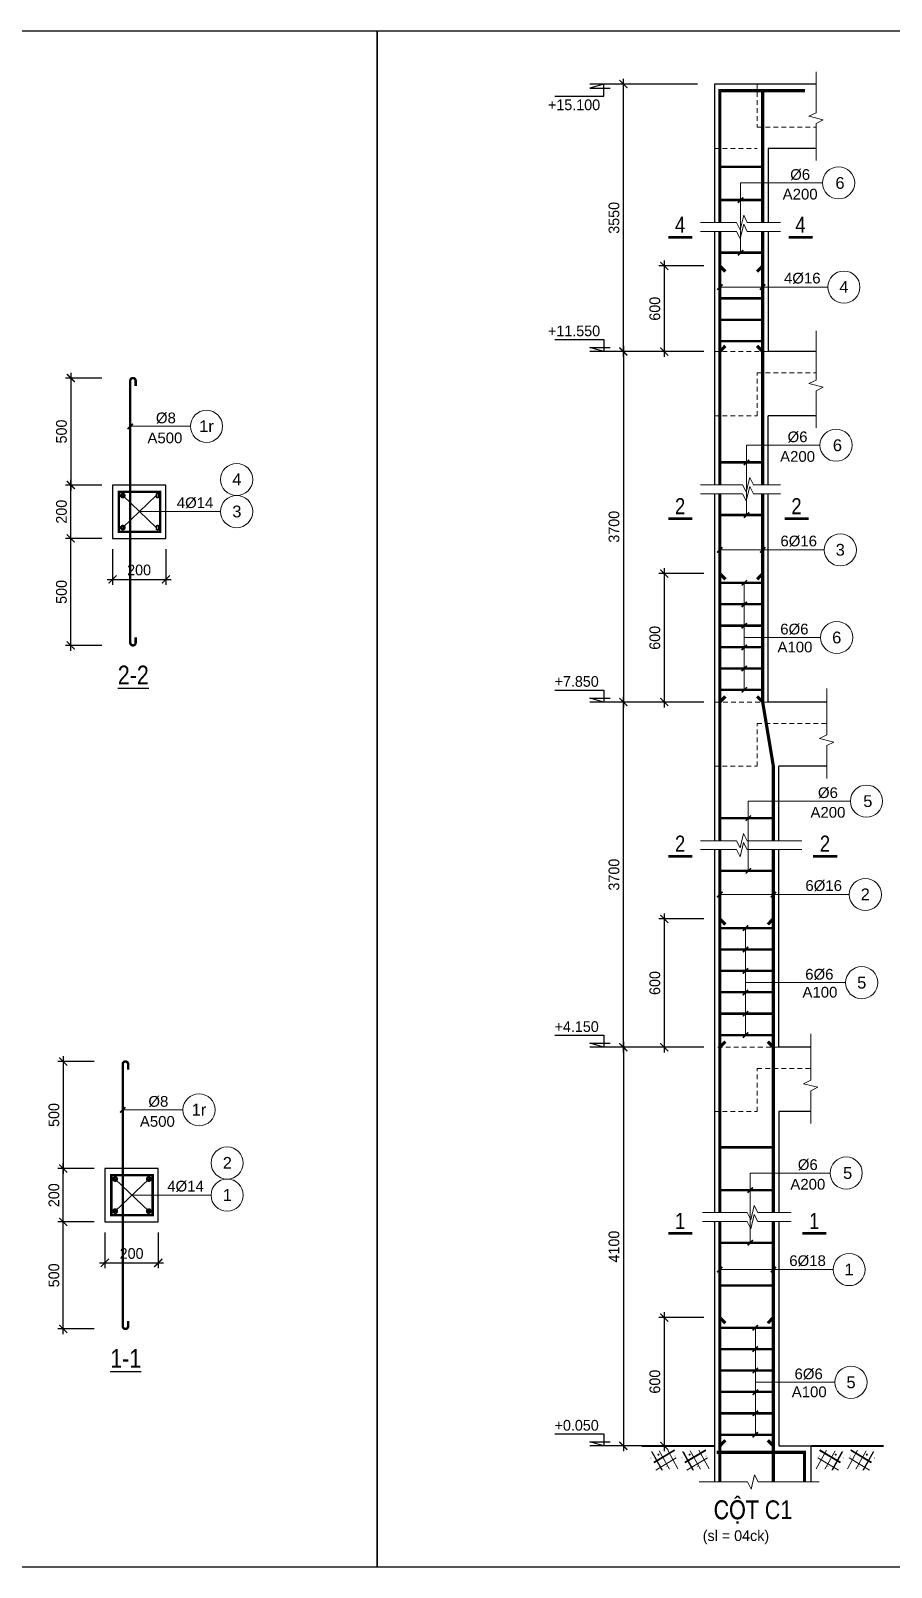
# Model space of a CAD drawing. Header units: millimetres. Extents: x -559287 to -299624, y 2351330 to 2655682.
# Drawn here: x -498721 to -482646, y 2557020 to 2585739 of the extents above; entities that cross this region are included whole.
import ezdxf
from ezdxf.enums import TextEntityAlignment as Align

# ---------------------------------------------------------------- set-up
doc = ezdxf.new("R2010")
doc.units = ezdxf.units.MM
doc.header["$LTSCALE"] = 10
doc.linetypes.add('HIDDEN', pattern=[0.3, 0.175, -0.125])
doc.linetypes.add('HIDDENX2', pattern=[0.75, 0.5, -0.25])
doc.layers.get('0').update_dxf_attribs({"lineweight": 20})
doc.layers.get('Defpoints').update_dxf_attribs({"lineweight": 20})
for name, color, linetype, lineweight in [('Dim', 251, 'Continuous', 15), ('Hatch', 137, 'Continuous', 5), ('Net khuat', 76, 'HIDDENX2', 15), ('Net manh', 8, 'Continuous', 13), ('Net thay', 4, 'Continuous', 25), ('Text', 54, 'Continuous', 25), ('Thep dai', 2, 'Continuous', 50), ('Thep doc', 140, 'Continuous', 60)]:
    doc.layers.add(name, color=color, linetype=linetype, lineweight=lineweight)
doc.layers.add('ththep', color=3, linetype='Continuous')
doc.styles.add('IN-NHO', font='VHELVEN.TTF', dxfattribs={"height": 200})
doc.styles.add('NGHIA5', font='arial_0.ttf', dxfattribs={"height": 180})
doc.styles.get("Standard").update_dxf_attribs({"font": 'nghia5.shx', "height": 200})
doc.styles.add('STYLE1-S1', font='VHARIALN.TTF')
doc.dimstyles.new('dim20', dxfattribs={"dimscale": 100, "dimtxt": 200, "dimasz": 1.5, "dimexe": 1, "dimexo": 2, "dimgap": 0.75, "dimtad": 1, "dimdec": 0, "dimlfac": 0.2, "dimzin": 0, "dimdsep": 46, "dimtxsty": 'Standard', "dimblk1": 'ARCHTICK', "dimblk2": 'ARCHTICK', "dimsah": 1, "dimcen": 0.09, "dimdle": 1, "dimclrd": 256, "dimclre": 256, "dimclrt": 54, "dimadec": 0, "dimazin": 0, "dimtfac": 1, "dimtdec": 0, "dimtofl": 0, "dimtmove": 2, "dimatfit": 3, "dimfxl": 0, "dimtolj": 1, "dimtzin": 0, "dimarcsym": 0})
doc.dimstyles.new('dim25', dxfattribs={"dimscale": 100, "dimtxt": 200, "dimasz": 1.5, "dimexe": 1, "dimexo": 2, "dimgap": 0.75, "dimtad": 1, "dimdec": 0, "dimlfac": 0.25, "dimzin": 0, "dimdsep": 46, "dimtxsty": 'Standard', "dimblk1": 'ARCHTICK', "dimblk2": 'ARCHTICK', "dimsah": 1, "dimcen": 0.09, "dimdle": 1, "dimclrd": 256, "dimclre": 256, "dimclrt": 54, "dimadec": 0, "dimazin": 0, "dimtfac": 1, "dimtdec": 0, "dimtofl": 0, "dimtmove": 2, "dimatfit": 3, "dimfxl": 0, "dimtolj": 1, "dimtzin": 0, "dimarcsym": 0})

# ---------------------------------------------------------------- blocks, each defined once
blk = doc.blocks.new('_ARCHTICK')
at = {"color": 0, "linetype": 'ByBlock', "const_width": 0.15}
blk.add_lwpolyline([(-0.5, -0.5), (0.5, 0.5)], dxfattribs=at)
blk = doc.blocks.new('*D94')
at = {"layer": 'Defpoints', "color": 0, "transparency": 16777216}
for p in [(-485948, 2566740), (-487650, 2559289), (-486068, 2559289)]:
    blk.add_point(p, dxfattribs=at)
at = {"layer": 'Dim', "lineweight": -2, "transparency": 16777216}
for p, q in [((-486148, 2566740), (-487750, 2566740)), ((-487650, 2566840), (-487650, 2559189)), ((-486268, 2559289), (-487750, 2559289))]:
    blk.add_line(p, q, dxfattribs=at)
at = {"layer": 'Dim', "lineweight": -2, "transparency": 16777216, "xscale": 150, "yscale": 150, "zscale": 150}
for p, rotation in [((-487650, 2566740), 90), ((-487650, 2559289), 270)]:
    blk.add_blockref('_ARCHTICK', p, dxfattribs=dict(at, rotation=rotation))
at = {"layer": 'Dim', "color": 54, "transparency": 16777216, "insert": (-487825, 2563014), "char_height": 200, "attachment_point": 5, "rotation": 90}
blk.add_mtext('\\A1;4100', dxfattribs=at)
blk = doc.blocks.new('*D95')
at = {"layer": 'Defpoints', "color": 0, "transparency": 16777216}
for p in [(-485948, 2561689), (-486887, 2559289), (-486192, 2559289)]:
    blk.add_point(p, dxfattribs=at)
at = {"layer": 'Dim', "lineweight": -2, "transparency": 16777216}
for p, q in [((-486887, 2561789), (-486887, 2559189)), ((-486148, 2561689), (-486987, 2561689)), ((-486392, 2559289), (-486987, 2559289))]:
    blk.add_line(p, q, dxfattribs=at)
at = {"layer": 'Dim', "lineweight": -2, "transparency": 16777216, "xscale": 150, "yscale": 150, "zscale": 150}
for p, rotation in [((-486887, 2561689), 90), ((-486887, 2559289), 270)]:
    blk.add_blockref('_ARCHTICK', p, dxfattribs=dict(at, rotation=rotation))
at = {"layer": 'Dim', "color": 54, "transparency": 16777216, "insert": (-487062, 2560489), "char_height": 200, "attachment_point": 5, "rotation": 90}
blk.add_mtext('\\A1;600', dxfattribs=at)
blk = doc.blocks.new('Dat')
for p, q in [((100, 50), (350, 500)), ((180, 495), (680, 195)), ((186, 507), (686, 207)), ((306, 36), (556, 486)), ((475, 11), (725, 461)), ((494, 15), (744, 465)), ((141, 317), (641, 17))]:
    blk.add_line(p, q)
for points, const_width in [([(561, 394, 1), (586, 394, 1)], 25), ([(166, 358, 1), (176, 358, 1)], 10), ([(376, 105, 1), (386, 105, 1)], 10), ([(754, 310, 1), (764, 310, 1)], 10)]:
    blk.add_lwpolyline(points, format="xyb", close=True, dxfattribs=dict(const_width=const_width))
blk = doc.blocks.new('A$C17747A8B')
blk.add_line((0, 0), (525, 0))
blk.add_lwpolyline([(1183, 225), (263, 225), (263, 0), (525, 75), (150, 75)])
at = {"layer": 'Text'}
blk.add_attdef('+3.900', (183, 286), '', height=180, dxfattribs=at)
blk = doc.blocks.new('*D96')
at = {"layer": 'Defpoints', "color": 0, "transparency": 16777216}
for p in [(-487650, 2573192), (-485948, 2573192), (-485948, 2566740)]:
    blk.add_point(p, dxfattribs=at)
at = {"layer": 'Dim', "lineweight": -2, "transparency": 16777216}
for p, q in [((-487650, 2566640), (-487650, 2573292)), ((-486148, 2573192), (-487750, 2573192)), ((-486148, 2566740), (-487750, 2566740))]:
    blk.add_line(p, q, dxfattribs=at)
at = {"layer": 'Dim', "lineweight": -2, "transparency": 16777216, "xscale": 150, "yscale": 150, "zscale": 150}
for p, rotation in [((-487650, 2573192), 90), ((-487650, 2566740), 270)]:
    blk.add_blockref('_ARCHTICK', p, dxfattribs=dict(at, rotation=rotation))
at = {"layer": 'Dim', "color": 54, "transparency": 16777216, "insert": (-487825, 2569966), "char_height": 200, "attachment_point": 5, "rotation": 90}
blk.add_mtext('\\A1;3700', dxfattribs=at)
blk = doc.blocks.new('*D97')
at = {"layer": 'Defpoints', "color": 0, "transparency": 16777216}
for p in [(-485948, 2579743), (-487650, 2573192), (-485948, 2573192)]:
    blk.add_point(p, dxfattribs=at)
at = {"layer": 'Dim', "lineweight": -2, "transparency": 16777216}
for p, q in [((-487650, 2579843), (-487650, 2573092)), ((-486148, 2579743), (-487750, 2579743)), ((-486148, 2573192), (-487750, 2573192))]:
    blk.add_line(p, q, dxfattribs=at)
at = {"layer": 'Dim', "lineweight": -2, "transparency": 16777216, "xscale": 150, "yscale": 150, "zscale": 150}
for p, rotation in [((-487650, 2579743), 90), ((-487650, 2573192), 270)]:
    blk.add_blockref('_ARCHTICK', p, dxfattribs=dict(at, rotation=rotation))
at = {"layer": 'Dim', "color": 54, "transparency": 16777216, "insert": (-487825, 2576468), "char_height": 200, "attachment_point": 5, "rotation": 90}
blk.add_mtext('\\A1;3700', dxfattribs=at)
blk = doc.blocks.new('*D98')
at = {"layer": 'Defpoints', "color": 0, "transparency": 16777216}
for p in [(-485948, 2569140), (-486887, 2566740), (-485948, 2566740)]:
    blk.add_point(p, dxfattribs=at)
at = {"layer": 'Dim', "lineweight": -2, "transparency": 16777216}
for p, q in [((-486887, 2569240), (-486887, 2566640)), ((-486148, 2569140), (-486987, 2569140)), ((-486148, 2566740), (-486987, 2566740))]:
    blk.add_line(p, q, dxfattribs=at)
at = {"layer": 'Dim', "lineweight": -2, "transparency": 16777216, "xscale": 150, "yscale": 150, "zscale": 150}
for p, rotation in [((-486887, 2569140), 90), ((-486887, 2566740), 270)]:
    blk.add_blockref('_ARCHTICK', p, dxfattribs=dict(at, rotation=rotation))
at = {"layer": 'Dim', "color": 54, "transparency": 16777216, "insert": (-487062, 2567940), "char_height": 200, "attachment_point": 5, "rotation": 90}
blk.add_mtext('\\A1;600', dxfattribs=at)
blk = doc.blocks.new('*D99')
at = {"layer": 'Defpoints', "color": 0, "transparency": 16777216}
for p in [(-485948, 2575592), (-486887, 2573192), (-485948, 2573192)]:
    blk.add_point(p, dxfattribs=at)
at = {"layer": 'Dim', "lineweight": -2, "transparency": 16777216}
for p, q in [((-486148, 2575592), (-486987, 2575592)), ((-486887, 2575692), (-486887, 2573092)), ((-486148, 2573192), (-486987, 2573192))]:
    blk.add_line(p, q, dxfattribs=at)
at = {"layer": 'Dim', "lineweight": -2, "transparency": 16777216, "xscale": 150, "yscale": 150, "zscale": 150}
for p, rotation in [((-486887, 2575592), 90), ((-486887, 2573192), 270)]:
    blk.add_blockref('_ARCHTICK', p, dxfattribs=dict(at, rotation=rotation))
at = {"layer": 'Dim', "color": 54, "transparency": 16777216, "insert": (-487062, 2574392), "char_height": 200, "attachment_point": 5, "rotation": 90}
blk.add_mtext('\\A1;600', dxfattribs=at)
blk = doc.blocks.new('*D100')
at = {"layer": 'Defpoints', "color": 0, "transparency": 16777216}
for p in [(-487650, 2584740), (-486068, 2584740), (-485948, 2579743)]:
    blk.add_point(p, dxfattribs=at)
at = {"layer": 'Dim', "lineweight": -2, "transparency": 16777216}
for p, q in [((-486268, 2584740), (-487750, 2584740)), ((-487650, 2579643), (-487650, 2584840)), ((-486148, 2579743), (-487750, 2579743))]:
    blk.add_line(p, q, dxfattribs=at)
at = {"layer": 'Dim', "lineweight": -2, "transparency": 16777216, "xscale": 150, "yscale": 150, "zscale": 150}
for p, rotation in [((-487650, 2584740), 90), ((-487650, 2579743), 270)]:
    blk.add_blockref('_ARCHTICK', p, dxfattribs=dict(at, rotation=rotation))
at = {"layer": 'Dim', "color": 54, "transparency": 16777216, "insert": (-487825, 2582242), "char_height": 200, "attachment_point": 5, "rotation": 90}
blk.add_mtext('\\A1;3550', dxfattribs=at)
blk = doc.blocks.new('*D101')
at = {"layer": 'Defpoints', "color": 0, "transparency": 16777216}
for p in [(-485948, 2581343), (-486887, 2579743), (-486192, 2579743)]:
    blk.add_point(p, dxfattribs=at)
at = {"layer": 'Dim', "lineweight": -2, "transparency": 16777216}
for p, q in [((-486148, 2581343), (-486987, 2581343)), ((-486887, 2581443), (-486887, 2579643)), ((-486392, 2579743), (-486987, 2579743))]:
    blk.add_line(p, q, dxfattribs=at)
at = {"layer": 'Dim', "lineweight": -2, "transparency": 16777216, "xscale": 150, "yscale": 150, "zscale": 150}
for p, rotation in [((-486887, 2581343), 90), ((-486887, 2579743), 270)]:
    blk.add_blockref('_ARCHTICK', p, dxfattribs=dict(at, rotation=rotation))
at = {"layer": 'Dim', "color": 54, "transparency": 16777216, "insert": (-487062, 2580543), "char_height": 200, "attachment_point": 5, "rotation": 90}
blk.add_mtext('\\A1;600', dxfattribs=at)
blk = doc.blocks.new('*D873')
at = {"layer": 'Defpoints', "color": 0, "ltscale": 3, "transparency": 16777216}
for p in [(-497972, 2577248), (-497195, 2577248), (-497195, 2576250)]:
    blk.add_point(p, dxfattribs=at)
at = {"layer": 'Dim', "lineweight": -2, "ltscale": 3, "transparency": 16777216}
for p, q in [((-497395, 2577248), (-498072, 2577248)), ((-497972, 2576150), (-497972, 2577348)), ((-497395, 2576250), (-498072, 2576250))]:
    blk.add_line(p, q, dxfattribs=at)
at = {"layer": 'Dim', "lineweight": -2, "ltscale": 3, "transparency": 16777216, "xscale": 150, "yscale": 150, "zscale": 150}
for p, rotation in [((-497972, 2577248), 90), ((-497972, 2576250), 270)]:
    blk.add_blockref('_ARCHTICK', p, dxfattribs=dict(at, rotation=rotation))
at = {"layer": 'Dim', "color": 54, "ltscale": 3, "transparency": 16777216, "insert": (-498147, 2576749), "char_height": 200, "attachment_point": 5, "rotation": 90}
blk.add_mtext('\\A1;200', dxfattribs=at)
blk = doc.blocks.new('*D874')
at = {"layer": 'Defpoints', "color": 0, "ltscale": 3, "transparency": 16777216}
for p in [(-497195, 2576250), (-496198, 2576250), (-496198, 2575484)]:
    blk.add_point(p, dxfattribs=at)
at = {"layer": 'Dim', "lineweight": -2, "ltscale": 3, "transparency": 16777216}
for p, q in [((-497195, 2576050), (-497195, 2575384)), ((-496198, 2576050), (-496198, 2575384)), ((-497295, 2575484), (-496098, 2575484))]:
    blk.add_line(p, q, dxfattribs=at)
at = {"layer": 'Dim', "lineweight": -2, "ltscale": 3, "transparency": 16777216, "xscale": 150, "yscale": 150, "zscale": 150, "rotation": 180}
blk.add_blockref('_ARCHTICK', (-497195, 2575484), dxfattribs=at)
at = {"layer": 'Dim', "lineweight": -2, "ltscale": 3, "transparency": 16777216, "xscale": 150, "yscale": 150, "zscale": 150}
blk.add_blockref('_ARCHTICK', (-496198, 2575484), dxfattribs=at)
at = {"layer": 'Dim', "color": 54, "ltscale": 3, "transparency": 16777216, "insert": (-496697, 2575659), "char_height": 200, "attachment_point": 5}
blk.add_mtext('\\A1;200', dxfattribs=at)
blk = doc.blocks.new('*D875')
at = {"layer": 'Defpoints', "color": 0, "ltscale": 3, "transparency": 16777216}
for p in [(-497195, 2579248), (-497972, 2577248), (-497195, 2577248)]:
    blk.add_point(p, dxfattribs=at)
at = {"layer": 'Dim', "lineweight": -2, "ltscale": 3, "transparency": 16777216}
for p, q in [((-497395, 2579248), (-498072, 2579248)), ((-497972, 2579348), (-497972, 2577148)), ((-497395, 2577248), (-498072, 2577248))]:
    blk.add_line(p, q, dxfattribs=at)
at = {"layer": 'Dim', "lineweight": -2, "ltscale": 3, "transparency": 16777216, "xscale": 150, "yscale": 150, "zscale": 150}
for p, rotation in [((-497972, 2579248), 90), ((-497972, 2577248), 270)]:
    blk.add_blockref('_ARCHTICK', p, dxfattribs=dict(at, rotation=rotation))
at = {"layer": 'Dim', "color": 54, "ltscale": 3, "transparency": 16777216, "insert": (-498147, 2578248), "char_height": 200, "attachment_point": 5, "rotation": 90}
blk.add_mtext('\\A1;500', dxfattribs=at)
blk = doc.blocks.new('*D876')
at = {"layer": 'Defpoints', "color": 0, "ltscale": 3, "transparency": 16777216}
for p in [(-497972, 2576250), (-497195, 2576250), (-497195, 2574250)]:
    blk.add_point(p, dxfattribs=at)
at = {"layer": 'Dim', "lineweight": -2, "ltscale": 3, "transparency": 16777216}
for p, q in [((-497395, 2576250), (-498072, 2576250)), ((-497972, 2574150), (-497972, 2576350)), ((-497395, 2574250), (-498072, 2574250))]:
    blk.add_line(p, q, dxfattribs=at)
at = {"layer": 'Dim', "lineweight": -2, "ltscale": 3, "transparency": 16777216, "xscale": 150, "yscale": 150, "zscale": 150}
for p, rotation in [((-497972, 2576250), 90), ((-497972, 2574250), 270)]:
    blk.add_blockref('_ARCHTICK', p, dxfattribs=dict(at, rotation=rotation))
at = {"layer": 'Dim', "color": 54, "ltscale": 3, "transparency": 16777216, "insert": (-498147, 2575250), "char_height": 200, "attachment_point": 5, "rotation": 90}
blk.add_mtext('\\A1;500', dxfattribs=at)
blk = doc.blocks.new('*D877')
at = {"layer": 'Defpoints', "color": 0, "ltscale": 3, "transparency": 16777216}
for p in [(-498113, 2564473), (-497336, 2564473), (-497336, 2563476)]:
    blk.add_point(p, dxfattribs=at)
at = {"layer": 'Dim', "lineweight": -2, "ltscale": 3, "transparency": 16777216}
for p, q in [((-497536, 2564473), (-498213, 2564473)), ((-498113, 2563376), (-498113, 2564573)), ((-497536, 2563476), (-498213, 2563476))]:
    blk.add_line(p, q, dxfattribs=at)
at = {"layer": 'Dim', "lineweight": -2, "ltscale": 3, "transparency": 16777216, "xscale": 150, "yscale": 150, "zscale": 150}
for p, rotation in [((-498113, 2564473), 90), ((-498113, 2563476), 270)]:
    blk.add_blockref('_ARCHTICK', p, dxfattribs=dict(at, rotation=rotation))
at = {"layer": 'Dim', "color": 54, "ltscale": 3, "transparency": 16777216, "insert": (-498288, 2563974), "char_height": 200, "attachment_point": 5, "rotation": 90}
blk.add_mtext('\\A1;200', dxfattribs=at)
blk = doc.blocks.new('*D878')
at = {"layer": 'Defpoints', "color": 0, "ltscale": 3, "transparency": 16777216}
for p in [(-497336, 2563476), (-496339, 2563476), (-496339, 2562709)]:
    blk.add_point(p, dxfattribs=at)
at = {"layer": 'Dim', "lineweight": -2, "ltscale": 3, "transparency": 16777216}
for p, q in [((-497336, 2563276), (-497336, 2562609)), ((-496339, 2563276), (-496339, 2562609)), ((-497436, 2562709), (-496239, 2562709))]:
    blk.add_line(p, q, dxfattribs=at)
at = {"layer": 'Dim', "lineweight": -2, "ltscale": 3, "transparency": 16777216, "xscale": 150, "yscale": 150, "zscale": 150, "rotation": 180}
blk.add_blockref('_ARCHTICK', (-497336, 2562709), dxfattribs=at)
at = {"layer": 'Dim', "lineweight": -2, "ltscale": 3, "transparency": 16777216, "xscale": 150, "yscale": 150, "zscale": 150}
blk.add_blockref('_ARCHTICK', (-496339, 2562709), dxfattribs=at)
at = {"layer": 'Dim', "color": 54, "ltscale": 3, "transparency": 16777216, "insert": (-496837, 2562884), "char_height": 200, "attachment_point": 5}
blk.add_mtext('\\A1;200', dxfattribs=at)
blk = doc.blocks.new('*D879')
at = {"layer": 'Defpoints', "color": 0, "ltscale": 3, "transparency": 16777216}
for p in [(-497336, 2566473), (-498113, 2564473), (-497336, 2564473)]:
    blk.add_point(p, dxfattribs=at)
at = {"layer": 'Dim', "lineweight": -2, "ltscale": 3, "transparency": 16777216}
for p, q in [((-497536, 2566473), (-498213, 2566473)), ((-498113, 2566573), (-498113, 2564373)), ((-497536, 2564473), (-498213, 2564473))]:
    blk.add_line(p, q, dxfattribs=at)
at = {"layer": 'Dim', "lineweight": -2, "ltscale": 3, "transparency": 16777216, "xscale": 150, "yscale": 150, "zscale": 150}
for p, rotation in [((-498113, 2566473), 90), ((-498113, 2564473), 270)]:
    blk.add_blockref('_ARCHTICK', p, dxfattribs=dict(at, rotation=rotation))
at = {"layer": 'Dim', "color": 54, "ltscale": 3, "transparency": 16777216, "insert": (-498288, 2565473), "char_height": 200, "attachment_point": 5, "rotation": 90}
blk.add_mtext('\\A1;500', dxfattribs=at)
blk = doc.blocks.new('*D880')
at = {"layer": 'Defpoints', "color": 0, "ltscale": 3, "transparency": 16777216}
for p in [(-498113, 2563476), (-497336, 2563476), (-497336, 2561476)]:
    blk.add_point(p, dxfattribs=at)
at = {"layer": 'Dim', "lineweight": -2, "ltscale": 3, "transparency": 16777216}
for p, q in [((-497536, 2563476), (-498213, 2563476)), ((-498113, 2561376), (-498113, 2563576)), ((-497536, 2561476), (-498213, 2561476))]:
    blk.add_line(p, q, dxfattribs=at)
at = {"layer": 'Dim', "lineweight": -2, "ltscale": 3, "transparency": 16777216, "xscale": 150, "yscale": 150, "zscale": 150}
for p, rotation in [((-498113, 2563476), 90), ((-498113, 2561476), 270)]:
    blk.add_blockref('_ARCHTICK', p, dxfattribs=dict(at, rotation=rotation))
at = {"layer": 'Dim', "color": 54, "ltscale": 3, "transparency": 16777216, "insert": (-498288, 2562476), "char_height": 200, "attachment_point": 5, "rotation": 90}
blk.add_mtext('\\A1;500', dxfattribs=at)

msp = doc.modelspace()

# ---------------------------------------------------------------- linework, layer by layer
at = {"layer": 'Hatch', "const_width": 36}
for points in [[(-485948.1, 2559288.6), (-487305.5, 2559288.6)], [(-484148.1, 2559288.6), (-482790.8, 2559288.6)]]:
    msp.add_lwpolyline(points, dxfattribs=at)
at = {"layer": 'Net khuat', "linetype": 'HIDDEN', "ltscale": 50}
for p, q in [((-485148.3, 2584739.7), (-485148.3, 2583939.7)), ((-485148.3, 2583939.7), (-484050.6, 2583939.7)), ((-485948.3, 2583539.7), (-485148.3, 2583539.7)), ((-485948.4, 2579743.4), (-484948.4, 2579743.4)), ((-485148.3, 2578543.4), (-485148.3, 2579343.4)), ((-485148.3, 2579343.4), (-484050.6, 2579343.4)), ((-485948.3, 2578543.4), (-485148.3, 2578543.4)), ((-484948.1, 2573191.8), (-485948.1, 2573191.8)), ((-485148.3, 2571991.8), (-485148.3, 2572791.8)), ((-485148.3, 2572791.8), (-483850.6, 2572791.8)), ((-485948.3, 2571991.8), (-485148.3, 2571991.8)), ((-484748.1, 2566740.2), (-485948.1, 2566740.2)), ((-485148.3, 2565540.2), (-485148.3, 2566340.2)), ((-485148.3, 2566340.2), (-484150.6, 2566340.2)), ((-485948.3, 2565540.2), (-485148.3, 2565540.2))]:
    msp.add_line(p, q, dxfattribs=at)
at = {"layer": 'Net manh'}
for p, q in [((-497002.4, 2576451.4), (-496375.7, 2577050.5)), ((-496375.7, 2576451.4), (-497002.4, 2577050.5)), ((-485392.1, 2575418.9), (-485392.1, 2573418.9)), ((-485368.5, 2568967.3), (-485368.5, 2566967.3)), ((-497143.3, 2563676.8), (-496516.6, 2564275.8)), ((-496516.6, 2563676.8), (-497143.3, 2564275.8)), ((-485184.9, 2561497.8), (-485184.9, 2559497.8))]:
    msp.add_line(p, q, dxfattribs=at)
for points in [[(-484050.6, 2584970.4), (-484050.6, 2584207), (-484184.7, 2584139.8), (-483916.5, 2584074.2), (-484050.6, 2584007), (-484050.6, 2583313.3)], [(-485461.1, 2581591), (-485461.1, 2582894.7), (-483929.3, 2582894.7)], [(-486208.1, 2582154.9), (-485534.8, 2582154.9), (-485467.6, 2582020.8), (-485402, 2582289), (-485334.8, 2582154.9), (-484715.5, 2582154.9)], [(-486208.1, 2581987.3), (-485534.8, 2581987.3), (-485467.6, 2581853.2), (-485402, 2582121.4), (-485334.8, 2581987.3), (-484715.5, 2581987.3)], [(-485848.1, 2580947.9), (-483830.4, 2580947.9)], [(-484050.6, 2580128.3), (-484050.6, 2579210.7), (-484184.7, 2579143.5), (-483916.5, 2579077.9), (-484050.6, 2579010.7), (-484050.6, 2578317)], [(-496861.6, 2578345.3), (-495736.5, 2578345.3)], [(-496861.6, 2578345.3), (-495736.5, 2578345.3)], [(-485348.1, 2576688.3), (-485348.1, 2577992), (-483977.3, 2577992)], [(-486208.1, 2577252.2), (-485421.8, 2577252.2), (-485354.6, 2577118.1), (-485289, 2577386.3), (-485221.8, 2577252.2), (-484715.5, 2577252.2)], [(-486208.1, 2577084.6), (-485421.8, 2577084.6), (-485354.6, 2576950.5), (-485289, 2577218.7), (-485221.8, 2577084.6), (-484715.5, 2577084.6)], [(-496689.1, 2576751), (-495174.8, 2576751)], [(-485848.1, 2576035), (-483897.2, 2576035)], [(-485392.1, 2574398.7), (-483965.1, 2574398.7)], [(-483850.6, 2573444.7), (-483850.6, 2572577.8), (-483984.7, 2572510.6), (-483716.5, 2572445.1), (-483850.6, 2572377.8), (-483850.6, 2571765.4)], [(-485316.6, 2570036.7), (-485316.6, 2571340.4), (-483409.9, 2571340.4)], [(-486208.1, 2570600.6), (-485536.9, 2570600.6), (-485469.7, 2570466.5), (-485404.1, 2570734.7), (-485336.9, 2570600.6), (-484315.5, 2570600.6)], [(-486208.1, 2570433), (-485536.9, 2570433), (-485469.7, 2570298.9), (-485404.1, 2570567.1), (-485336.9, 2570433), (-484315.5, 2570433)], [(-485848.1, 2569594.8), (-483430.4, 2569594.8)], [(-485368.5, 2567947.2), (-483498.3, 2567947.2)], [(-484150.6, 2566993.1), (-484150.6, 2566126.3), (-484284.7, 2566059.1), (-484016.5, 2565993.5), (-484150.6, 2565926.3), (-484150.6, 2565313.8)], [(-497002.5, 2565570.6), (-495877.5, 2565570.6)], [(-497002.5, 2565570.6), (-495877.5, 2565570.6)], [(-485281.1, 2563085.1), (-485281.1, 2564388.8), (-483786.4, 2564388.8)], [(-496830, 2563976.3), (-495352.6, 2563976.3)], [(-486173.7, 2563649), (-485339, 2563649), (-485271.8, 2563514.9), (-485206.2, 2563783.1), (-485139, 2563649), (-484515.5, 2563649)], [(-486173.7, 2563481.5), (-485339, 2563481.5), (-485271.8, 2563347.4), (-485206.2, 2563615.6), (-485139, 2563481.5), (-484515.5, 2563481.5)], [(-485848.1, 2562583.7), (-483731.7, 2562583.7)], [(-485184.9, 2560477.6), (-483698.3, 2560477.6)], [(-486235.9, 2558616.9), (-485332.6, 2558616.9), (-485265.4, 2558482.8), (-485199.8, 2558751), (-485132.6, 2558616.9), (-483993.5, 2558616.9)]]:
    msp.add_lwpolyline(points, dxfattribs=at)
at = {"layer": 'Net manh', "const_width": 30}
for points in [[(-485511.1, 2582525.5), (-485411.1, 2582625.5)], [(-485511.1, 2581541), (-485411.1, 2581641)], [(-485898.1, 2580897.9), (-485798.1, 2580997.9)], [(-485098.1, 2580897.9), (-484998.1, 2580997.9)], [(-496911.6, 2578295.3), (-496811.6, 2578395.3)], [(-485398.1, 2577622.8), (-485298.1, 2577722.8)], [(-485398.1, 2576638.3), (-485298.1, 2576738.3)], [(-485898.1, 2575985), (-485798.1, 2576085)], [(-485098.1, 2575985), (-484998.1, 2576085)], [(-485442.1, 2575368.9), (-485342.1, 2575468.9)], [(-485442.1, 2574968.9), (-485342.1, 2575068.9)], [(-485442.1, 2574568.9), (-485342.1, 2574668.9)], [(-485442.1, 2574163.6), (-485342.1, 2574263.6)], [(-485442.1, 2573768.9), (-485342.1, 2573868.9)], [(-485442.1, 2573368.9), (-485342.1, 2573468.9)], [(-485366.6, 2570971.2), (-485266.6, 2571071.2)], [(-485366.6, 2569986.7), (-485266.6, 2570086.7)], [(-485898.1, 2569544.8), (-485798.1, 2569644.8)], [(-484898.1, 2569544.8), (-484798.1, 2569644.8)], [(-485418.5, 2568917.3), (-485318.5, 2569017.3)], [(-485418.5, 2568517.3), (-485318.5, 2568617.3)], [(-485418.5, 2568117.3), (-485318.5, 2568217.3)], [(-485418.5, 2567712), (-485318.5, 2567812)], [(-485418.5, 2567317.3), (-485318.5, 2567417.3)], [(-485418.5, 2566917.3), (-485318.5, 2567017.3)], [(-497052.5, 2565520.6), (-496952.5, 2565620.6)], [(-485331.1, 2564019.6), (-485231.1, 2564119.6)], [(-485331.1, 2563035.1), (-485231.1, 2563135.1)], [(-485898.1, 2562533.7), (-485798.1, 2562633.7)], [(-484898.1, 2562533.7), (-484798.1, 2562633.7)], [(-485234.9, 2561447.8), (-485134.9, 2561547.8)], [(-485234.9, 2561047.8), (-485134.9, 2561147.8)], [(-485234.9, 2560647.8), (-485134.9, 2560747.8)], [(-485234.9, 2560242.5), (-485134.9, 2560342.5)], [(-485234.9, 2559847.8), (-485134.9, 2559947.8)], [(-485234.9, 2559447.8), (-485134.9, 2559547.8)]]:
    msp.add_lwpolyline(points, dxfattribs=at)
at = {"layer": 'Net manh'}
for centre in [(-483629.3, 2582894.7), (-483530.4, 2580947.9), (-495436.5, 2578345.3), (-495436.5, 2578345.3), (-483677.3, 2577992), (-494874.8, 2577351), (-494874.8, 2576751), (-483597.2, 2576035), (-483665.1, 2574398.7), (-483109.9, 2571340.4), (-483130.4, 2569594.8), (-483198.3, 2567947.2), (-495577.5, 2565570.6), (-495577.5, 2565570.6), (-495052.6, 2564576.3), (-483486.4, 2564388.8), (-495052.6, 2563976.3), (-483431.7, 2562583.7), (-483398.3, 2560477.6)]:
    msp.add_circle(centre, 300, dxfattribs=at)
at = {"layer": 'Net thay'}
for p, q in [((-485948.1, 2584739.7), (-485948.1, 2582154.9)), ((-484948.1, 2583539.7), (-484948.1, 2582154.9)), ((-485948.1, 2581987.3), (-485948.1, 2577252.2)), ((-484948.1, 2581987.3), (-484948.1, 2579743.4)), ((-484948.1, 2577252.2), (-484948.1, 2578543.4)), ((-485948.1, 2577084.6), (-485948.1, 2570600.6)), ((-484948.1, 2573191.8), (-484948.1, 2577084.6)), ((-484748.1, 2570600.6), (-484748.1, 2571991.8)), ((-485948.1, 2570433), (-485948.1, 2563649)), ((-484748.1, 2566740.2), (-484748.1, 2570433)), ((-484748.1, 2565540.2), (-484748.1, 2563649)), ((-485948.1, 2563481.5), (-485948.1, 2558616.9)), ((-484748.1, 2563481.5), (-484748.1, 2559288.6)), ((-484748.1, 2559288.6), (-484148.1, 2559288.6)), ((-484148.1, 2559288.6), (-484148.1, 2558616.9))]:
    msp.add_line(p, q, dxfattribs=at)
at = {"layer": 'Net thay', "ltscale": 10}
for p, q in [((-484050.6, 2584739.7), (-485948.1, 2584739.7)), ((-484050.6, 2583539.7), (-484948.1, 2583539.7)), ((-484050.6, 2579743.4), (-484948.1, 2579743.4)), ((-484050.6, 2578543.4), (-484948.1, 2578543.4)), ((-483850.6, 2573191.8), (-484948.1, 2573191.8)), ((-483850.6, 2571991.8), (-484748.1, 2571991.8)), ((-484150.6, 2566740.2), (-484748.1, 2566740.2)), ((-484150.6, 2565540.2), (-484748.1, 2565540.2))]:
    msp.add_line(p, q, dxfattribs=at)
at = {"layer": 'Net thay'}
for points in [[(-496197.7, 2576250.2), (-496197.7, 2577247.8), (-497195.4, 2577247.8), (-497195.4, 2576250.2)], [(-496338.6, 2563475.5), (-496338.6, 2564473.2), (-497336.3, 2564473.2), (-497336.3, 2563475.5)]]:
    msp.add_lwpolyline(points, close=True, dxfattribs=at)
at = {"layer": 'Text', "const_width": 50}
for points in [[(-486362.1, 2581878.9), (-486812.6, 2581878.9)], [(-484113.6, 2581878.9), (-484564.1, 2581878.9)], [(-486362.1, 2576618.2), (-486812.6, 2576618.2)], [(-484188.6, 2576618.2), (-484639.1, 2576618.2)], [(-486362.1, 2570311), (-486812.6, 2570311)], [(-483656.2, 2570311), (-484106.7, 2570311)], [(-486362.1, 2563260), (-486812.6, 2563260)], [(-483856.2, 2563260), (-484306.7, 2563260)]]:
    msp.add_lwpolyline(points, dxfattribs=at)
at = {"layer": 'Thep dai', "const_width": 45}
for points in [[(-485048.1, 2583195.5), (-485848.1, 2583195.5)], [(-485048.1, 2582575.5), (-485848.1, 2582575.5)], [(-485048.1, 2581591), (-485848.1, 2581591)], [(-485048.1, 2580737.8), (-485848.1, 2580737.8)], [(-485048.1, 2580337.8), (-485848.1, 2580337.8)], [(-485048.1, 2579937.8), (-485848.1, 2579937.8)], [(-485048.1, 2577672.8), (-485848.1, 2577672.8)], [(-485048.1, 2576688.3), (-485848.1, 2576688.3)], [(-485048.1, 2575418.9), (-485848.1, 2575418.9)], [(-485048.1, 2575018.9), (-485848.1, 2575018.9)], [(-485048.1, 2574618.9), (-485848.1, 2574618.9)], [(-485048.1, 2574218.9), (-485848.1, 2574218.9)], [(-485048.1, 2573818.9), (-485848.1, 2573818.9)], [(-485048.1, 2573418.9), (-485848.1, 2573418.9)], [(-484848.1, 2571021.2), (-485848.1, 2571021.2)], [(-484848.1, 2570036.7), (-485848.1, 2570036.7)], [(-484848.1, 2568967.3), (-485848.1, 2568967.3)], [(-484848.1, 2568567.3), (-485848.1, 2568567.3)], [(-484848.1, 2568167.3), (-485848.1, 2568167.3)], [(-484848.1, 2567767.3), (-485848.1, 2567767.3)], [(-484848.1, 2567367.3), (-485848.1, 2567367.3)], [(-484848.1, 2566967.3), (-485848.1, 2566967.3)], [(-484848.1, 2564869.6), (-485848.1, 2564869.6)], [(-484848.1, 2564069.6), (-485848.1, 2564069.6)], [(-484848.1, 2563085.1), (-485848.1, 2563085.1)], [(-484848.1, 2562285.1), (-485848.1, 2562285.1)], [(-484848.1, 2561497.8), (-485848.1, 2561497.8)], [(-484848.1, 2561097.8), (-485848.1, 2561097.8)], [(-484848.1, 2560697.8), (-485848.1, 2560697.8)], [(-484848.1, 2560297.8), (-485848.1, 2560297.8)], [(-484848.1, 2559897.8), (-485848.1, 2559897.8)], [(-484848.1, 2559497.8), (-485848.1, 2559497.8)]]:
    msp.add_lwpolyline(points, dxfattribs=at)
for points in [[(-496761.6, 2579097.8), (-496761.6, 2579197.8, 1), (-496861.6, 2579197.8), (-496861.6, 2574300.2, 1), (-496761.6, 2574300.2), (-496761.6, 2574400.2)], [(-496902.5, 2566323.2), (-496902.5, 2566423.2, 1), (-497002.5, 2566423.2), (-497002.5, 2561525.5, 1), (-496902.5, 2561525.5), (-496902.5, 2561625.5)]]:
    msp.add_lwpolyline(points, format="xyb", dxfattribs=at)
for points in [[(-496302.7, 2576375.2), (-496302.7, 2577122.8), (-497075.4, 2577122.8), (-497075.4, 2576375.2)], [(-496443.6, 2563600.5), (-496443.6, 2564348.2), (-497216.3, 2564348.2), (-497216.3, 2563600.5)]]:
    msp.add_lwpolyline(points, close=True, dxfattribs=at)
at = {"layer": 'Thep doc', "ltscale": 10, "const_width": 60}
for points in [[(-484258.9, 2584619.7), (-485848.1, 2584619.7), (-485848.1, 2582154.9)], [(-485048.1, 2584619.7), (-485048.1, 2582154.9)], [(-485848.1, 2581987.3), (-485848.1, 2577252.2)], [(-485048.1, 2581987.3), (-485048.1, 2579743.4), (-485048.1, 2578543.4), (-485048.1, 2577252.2)], [(-485848.1, 2581343.4), (-485744.6, 2581237.5)], [(-485048.1, 2581343.4), (-485151.7, 2581237.5)], [(-485848.1, 2579743.4), (-485744.6, 2579849.2)], [(-485048.1, 2579743.4), (-485151.7, 2579849.2)], [(-485848.1, 2577084.6), (-485848.1, 2570600.6)], [(-485048.1, 2577084.6), (-485048.1, 2573191.8), (-484848.1, 2571991.8), (-484848.1, 2570600.6)], [(-485848.1, 2575591.8), (-485744.6, 2575486)], [(-485048.1, 2575591.8), (-485151.7, 2575486)], [(-485848.1, 2573191.8), (-485744.6, 2573297.6)], [(-485048.1, 2573191.8), (-485151.7, 2573297.6)], [(-485848.1, 2570433), (-485848.1, 2563649)], [(-484848.1, 2570433), (-484848.1, 2563649)], [(-485848.1, 2569140.2), (-485744.6, 2569034.4)], [(-484848.1, 2569140.2), (-484951.7, 2569034.4)], [(-485848.1, 2566740.2), (-485744.6, 2566846)], [(-484848.1, 2566740.2), (-484951.7, 2566846)], [(-485848.1, 2563481.5), (-485848.1, 2558616.9)], [(-484848.1, 2563481.5), (-484848.1, 2558616.9)], [(-485848.1, 2561688.6), (-485744.6, 2561582.8)], [(-484848.1, 2561688.6), (-484951.7, 2561582.8)], [(-485848.1, 2559288.6), (-485744.6, 2559394.5)], [(-484848.1, 2559288.6), (-484951.7, 2559394.5)], [(-484266.5, 2558616.9), (-484266.5, 2559168.6), (-485909.8, 2559168.6)]]:
    msp.add_lwpolyline(points, dxfattribs=at)
at = {"layer": 'Thep doc', "const_width": 48}
for points in [[(-497032.4, 2577050.5, 1), (-496972.4, 2577050.5, 1)], [(-496345.7, 2577050.5, -6), (-496355.7, 2577050.5, -6)], [(-497032.4, 2576451.4, -1), (-496972.4, 2576451.4, -1)], [(-496345.7, 2576451.4, 6), (-496355.7, 2576451.4, 6)], [(-497173.3, 2564275.8, 1), (-497113.3, 2564275.8, 1)], [(-496486.6, 2564275.8, -1), (-496546.6, 2564275.8, -1)], [(-497173.3, 2563676.8, -1), (-497113.3, 2563676.8, -1)], [(-496486.6, 2563676.8, 1), (-496546.6, 2563676.8, 1)]]:
    msp.add_lwpolyline(points, format="xyb", close=True, dxfattribs=at)
at = {"layer": 'ththep'}
for points in [[(-512829.2, 2585739.1), (-492251.7, 2585739.1), (-492251.7, 2557020.4), (-512829.2, 2557020.4)], [(-492251.7, 2585739.1), (-471674.2, 2585739.1), (-471674.2, 2557020.4), (-492251.7, 2557020.4)]]:
    msp.add_lwpolyline(points, close=True, dxfattribs=at)

# ---------------------------------------------------------------- block references
at = {"layer": 'Hatch', "yscale": 0.7680000001564622, "zscale": 0.7680000000000001}
for p, xscale in [((-486553.9, 2558824.7), -0.7680000000400469), ((-485973.1, 2558824.7), -0.7680000000400469), ((-484123.2, 2558824.7), 0.7680000000400469), ((-483542.4, 2558824.7), 0.7680000000400469)]:
    msp.add_blockref('Dat', p, dxfattribs=dict(at, xscale=xscale))
at = {"layer": 'Net thay'}
ref = msp.add_blockref('A$C17747A8B', (-487749.9, 2584739.7), dxfattribs=dict(at, rotation=180))
ref.add_attrib('+3.900', '+15.100', (-489058.7, 2584254.2), dxfattribs={"layer": 'Text', "height": 200})
ref = msp.add_blockref('A$C17747A8B', (-487749.9, 2579743.4), dxfattribs=dict(at, xscale=-1))
ref.add_attrib('+3.900', '+11.550', (-489058.7, 2580028.9), dxfattribs={"layer": 'Text', "height": 200})
ref = msp.add_blockref('A$C17747A8B', (-487749.9, 2573191.8), dxfattribs=dict(at, xscale=-1))
ref.add_attrib('+3.900', '+7.850', (-488935.6, 2573477.3), dxfattribs={"layer": 'Text', "height": 200})
ref = msp.add_blockref('A$C17747A8B', (-487749.9, 2566740.2), dxfattribs=dict(at, xscale=-1))
ref.add_attrib('+3.900', '+4.150', (-488935.6, 2567025.7), dxfattribs={"layer": 'Text', "height": 200})
ref = msp.add_blockref('A$C17747A8B', (-487749.9, 2559288.6), dxfattribs=dict(at, xscale=-1))
ref.add_attrib('+3.900', '+0.050', (-488935.6, 2559574.1), dxfattribs={"layer": 'Text', "height": 200})

# ---------------------------------------------------------------- texts
at = {"layer": 'Text', "ltscale": 3, "style": 'NGHIA5'}
for s, p in [('%%C6', (-484348.1, 2582952)), ('A200', (-484348.1, 2582584.7)), ('4%%C16', (-484308, 2581014.9)), ('%%C8', (-496196.4, 2578402.6)), ('A500', (-496215, 2578028.6)), ('%%C6', (-484396.1, 2578049.3)), ('A200', (-484396.1, 2577682)), ('4%%C14', (-495651.6, 2576818)), ('6%%C16', (-484374.8, 2576102)), ('6%%C6', (-484455.5, 2574456.1)), ('A100', (-484445, 2574120.4)), ('%%C6', (-483828.7, 2571397.7)), ('A200', (-483828.7, 2571030.5)), ('6%%C16', (-483908, 2569661.8)), ('6%%C6', (-483988.7, 2568004.5)), ('A100', (-483978.2, 2567668.9)), ('%%C8', (-496337.3, 2565627.9)), ('A500', (-496355.9, 2565253.9)), ('%%C6', (-484205.2, 2564446.2)), ('4%%C14', (-495829.4, 2564043.3)), ('A200', (-484205.2, 2564078.9)), ('6%%C18', (-484209.3, 2562650.8)), ('6%%C6', (-484188.7, 2560535)), ('A100', (-484178.2, 2560199.3))]:
    msp.add_text(s, height=200, dxfattribs=at).set_placement(p, align=Align.CENTER)
at = {"layer": 'Text'}
for s, height, style, p in [('6', 220, 'IN-NHO', (-483603.5, 2582894.7)), ('4', 300, 'STYLE1-S1', (-486590.4, 2582113.2)), ('4', 300, 'STYLE1-S1', (-484341.9, 2582113.2)), ('4', 220, 'IN-NHO', (-483531.5, 2580950.7)), ('1r', 220, 'IN-NHO', (-495437.7, 2578348.1)), ('6', 220, 'IN-NHO', (-483651.5, 2577992)), ('4', 220, 'IN-NHO', (-494870.9, 2577353.8)), ('2', 300, 'STYLE1-S1', (-486590.4, 2576852.6)), ('2', 300, 'STYLE1-S1', (-484416.9, 2576852.6)), ('3', 220, 'IN-NHO', (-494870.9, 2576753.8)), ('3', 220, 'IN-NHO', (-483598.3, 2576037.8)), ('6', 220, 'IN-NHO', (-483664.3, 2574398.7)), ('%%U2-2', 350, 'STYLE1-S1', (-496805.1, 2573698.4)), ('5', 220, 'IN-NHO', (-483084.1, 2571340.4)), ('2', 300, 'STYLE1-S1', (-486590.4, 2570545.4)), ('2', 300, 'STYLE1-S1', (-483884.5, 2570545.4)), ('2', 220, 'IN-NHO', (-483131.5, 2569597.6)), ('5', 220, 'IN-NHO', (-483197.5, 2567947.2)), ('1r', 220, 'IN-NHO', (-495578.6, 2565573.4)), ('2', 220, 'IN-NHO', (-495048.7, 2564579.1)), ('5', 220, 'IN-NHO', (-483460.6, 2564388.8)), ('1', 220, 'IN-NHO', (-495048.7, 2563979.1)), ('1', 300, 'STYLE1-S1', (-486590.4, 2563494.3)), ('1', 300, 'STYLE1-S1', (-484084.5, 2563494.3)), ('1', 220, 'IN-NHO', (-483432.8, 2562586.6)), ('%%U1-1', 350, 'STYLE1-S1', (-496946.1, 2560923.7)), ('5', 220, 'IN-NHO', (-483397.5, 2560477.6))]:
    msp.add_text(s, height=height, dxfattribs=dict(at, style=style)).set_placement(p, align=Align.MIDDLE_CENTER)
at = {"layer": 'Text', "style": 'STYLE1-S1'}
msp.add_text('CéT c1', height=350, dxfattribs=at).set_placement((-485963, 2557920.4, -38136.3))
at = {"layer": 'Text'}
msp.add_text('(sl = 04ck)', height=200, dxfattribs=at).set_placement((-486167.5, 2557511.4, -38136.3))

# ---------------------------------------------------------------- dimensions: what is measured, and where the dimension line sits
at = {"layer": 'Dim'}
for base, p1, p2, angle, text, picture, middle in [((-487649.9, 2584739.7), (-485948.1, 2579743.4), (-486068, 2584739.7), 270, '3550', '*D100', (-487824.9, 2582241.5)), ((-486887.3, 2579743.4), (-485948.1, 2581343.4), (-486192.5, 2579743.4), 90, '600', '*D101', (-487062.3, 2580543.4)), ((-487649.9, 2573191.8), (-485948.1, 2579743.4), (-485948.1, 2573191.8), 90, '3700', '*D97', (-487824.9, 2576467.6)), ((-487649.9, 2573191.8), (-485948.1, 2566740.2), (-485948.1, 2573191.8), 270, '3700', '*D96', (-487824.9, 2569966)), ((-487649.9, 2559288.6), (-485948.1, 2566740.2), (-486068, 2559288.6), 90, '4100', '*D94', (-487824.9, 2563014.4))]:
    dim = msp.add_linear_dim(base=base, p1=p1, p2=p2, angle=angle, text=text, dimstyle='dim25', dxfattribs=at)
    dim.commit()
    dim.dimension.update_dxf_attribs({"geometry": picture, "text_midpoint": middle})
at = {"layer": 'Dim', "ltscale": 3}
for base, p1, p2, angle, picture, middle in [((-497972.3, 2577247.8), (-497195.4, 2579247.8), (-497195.4, 2577247.8), 270, '*D875', (-498147.3, 2578247.8)), ((-497972.3, 2576250.2), (-497195.4, 2574250.2), (-497195.4, 2576250.2), 90, '*D876', (-498147.3, 2575250.2)), ((-498113.2, 2564473.2), (-497336.3, 2566473.2), (-497336.3, 2564473.2), 270, '*D879', (-498288.2, 2565473.2)), ((-498113.2, 2563475.5), (-497336.3, 2561475.5), (-497336.3, 2563475.5), 90, '*D880', (-498288.2, 2562475.5))]:
    dim = msp.add_linear_dim(base=base, p1=p1, p2=p2, angle=angle, text='500', dimstyle='dim20', dxfattribs=at)
    dim.commit()
    dim.dimension.update_dxf_attribs({"geometry": picture, "text_midpoint": middle})
for base, p1, p2, angle, picture, middle in [((-497972.3, 2577247.8), (-497195.4, 2576250.2), (-497195.4, 2577247.8), 90, '*D873', (-498147.3, 2576749)), ((-496197.7, 2575483.7), (-497195.4, 2576250.2), (-496197.7, 2576250.2), 180, '*D874', (-496696.6, 2575658.7)), ((-498113.2, 2564473.2), (-497336.3, 2563475.5), (-497336.3, 2564473.2), 90, '*D877', (-498288.2, 2563974.3)), ((-496338.6, 2562709), (-497336.3, 2563475.5), (-496338.6, 2563475.5), 180, '*D878', (-496837.5, 2562884))]:
    dim = msp.add_linear_dim(base=base, p1=p1, p2=p2, angle=angle, dimstyle='dim20', dxfattribs=at)
    dim.commit()
    dim.dimension.update_dxf_attribs({"geometry": picture, "text_midpoint": middle})
at = {"layer": 'Dim'}
for base, p1, p2, picture, middle in [((-486887.3, 2573191.8), (-485948.1, 2575591.8), (-485948.1, 2573191.8), '*D99', (-487062.3, 2574391.8)), ((-486887.3, 2566740.2), (-485948.1, 2569140.2), (-485948.1, 2566740.2), '*D98', (-487062.3, 2567940.2)), ((-486887.3, 2559288.6), (-485948.1, 2561688.6), (-486192.5, 2559288.6), '*D95', (-487062.3, 2560488.6))]:
    dim = msp.add_linear_dim(base=base, p1=p1, p2=p2, angle=90, dimstyle='dim25', dxfattribs=at)
    dim.commit()
    dim.dimension.update_dxf_attribs({"geometry": picture, "text_midpoint": middle})

doc.saveas('drawing.dxf')
